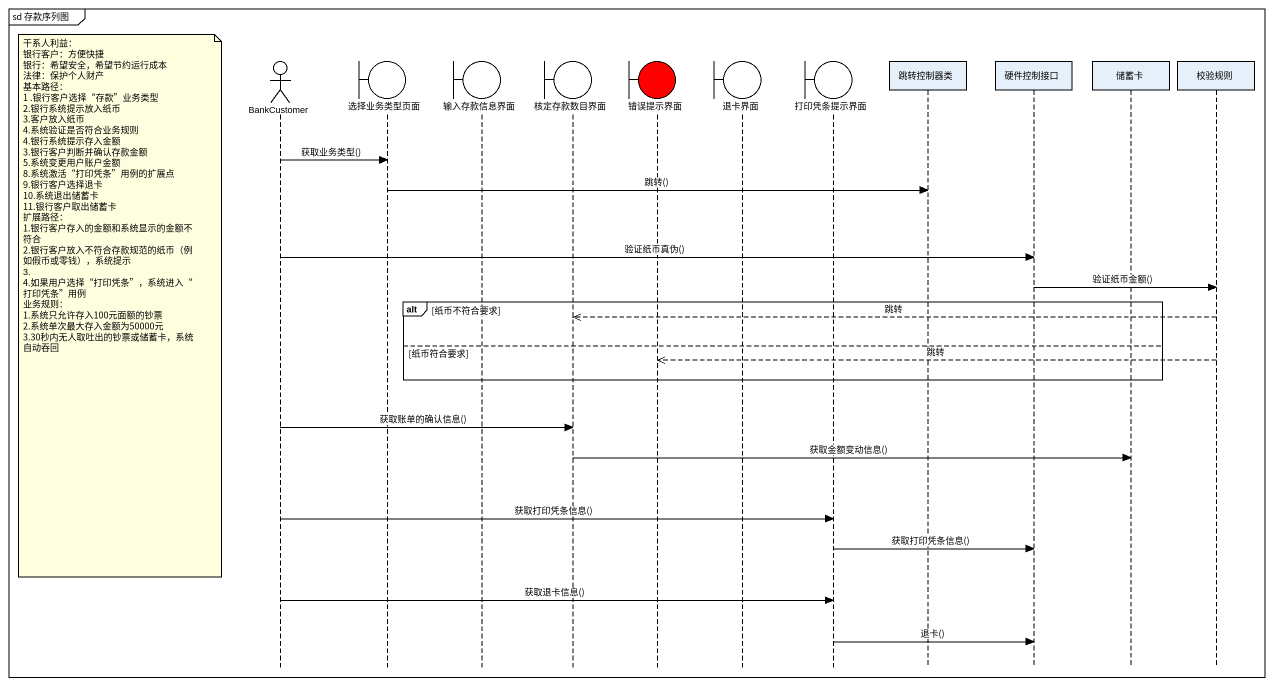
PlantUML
@startuml
mainframe sd 存款序列图
hide footbox
actor BankCustomer
boundary 选择业务类型页面
boundary 输入存款信息界面
boundary 核定存款数目界面
boundary 错误提示界面 #FF0000
boundary 退卡界面
boundary 打印凭条提示界面
participant 跳转控制器类
participant 硬件控制接口
participant 储蓄卡
participant 校验规则

BankCustomer -> 选择业务类型页面 : 获取业务类型()
选择业务类型页面 -> 跳转控制器类 : 跳转()
BankCustomer -> 硬件控制接口 : 验证纸币真伪()
硬件控制接口 -> 校验规则 : 验证纸币金额()
alt 纸币不符合要求
  note left of BankCustomer
    干系人利益：
    银行客户：方便快捷
    银行：希望安全，希望节约运行成本
    法律：保护个人财产
    基本路径：
    1 .银行客户选择“存款”业务类型
    2.银行系统提示放入纸币
    3.客户放入纸币
    4.系统验证是否符合业务规则
    4.银行系统提示存入金额
    3.银行客户判断并确认存款金额
    5.系统变更用户账户金额
    8.系统激活“打印凭条”用例的扩展点
    9.银行客户选择退卡
    10.系统退出储蓄卡
    11.银行客户取出储蓄卡
    扩展路径：
    1.银行客户存入的金额和系统显示的金额不符合
    2.银行客户放入不符合存款规范的纸币（例如假币或零钱），系统提示
    3.
    4.如果用户选择“打印凭条”，系统进入“打印凭条”用例
    业务规则：
    1.系统只允许存入100元面额的钞票
    2.系统单次最大存入金额为50000元
    3.30秒内无人取吐出的钞票或储蓄卡，系统自动吞回
  end note
  校验规则 -->> 核定存款数目界面 : 跳转
else 纸币符合要求
  校验规则 -->> 错误提示界面 : 跳转
end
BankCustomer -> 核定存款数目界面 : 获取账单的确认信息()
核定存款数目界面 -> 储蓄卡 : 获取金额变动信息()
BankCustomer -> 打印凭条提示界面 : 获取打印凭条信息()
打印凭条提示界面 -> 硬件控制接口 : 获取打印凭条信息()
BankCustomer -> 打印凭条提示界面 : 获取退卡信息()
打印凭条提示界面 -> 硬件控制接口 : 退卡()
@enduml
